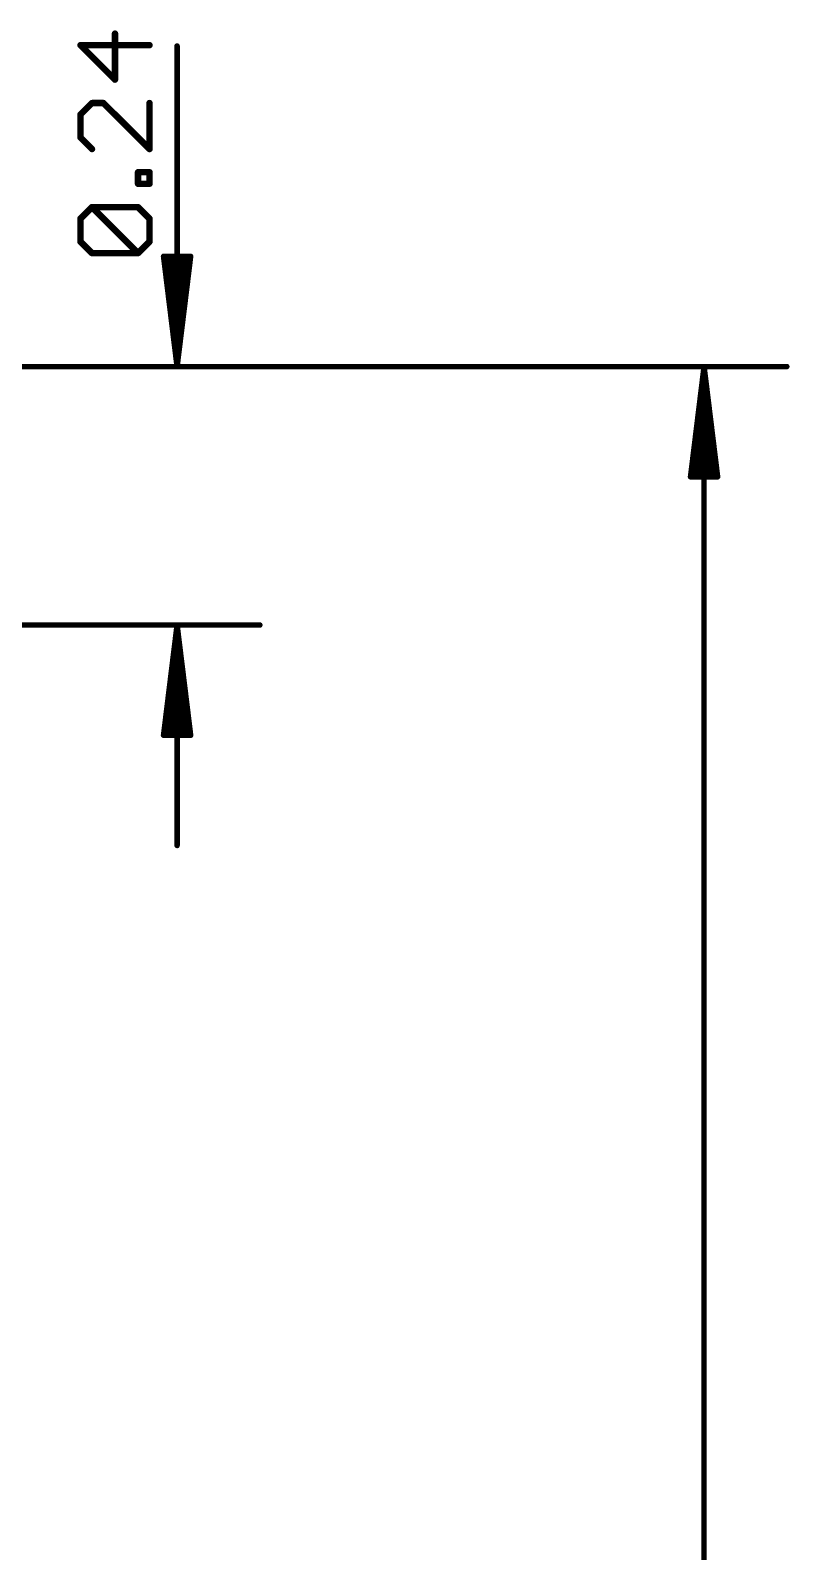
# Model space of a CAD drawing. Extents: x -0.24 to 4.18, y -0.6 to 2.96.
# Drawn here: x 3.472 to 4.176, y 1.45 to 2.862 of the extents above; entities that cross this region are included whole.
import ezdxf

# ---------------------------------------------------------------- set-up
doc = ezdxf.new("R2010")
doc.units = 0
doc.layers.add('1', color=22, linetype='CONTINUOUS')

msp = doc.modelspace()

# ---------------------------------------------------------------- linework, layer by layer
at = {"layer": '1'}
for points, const_width in [([(3.550466, 2.8165), (3.550466, 2.859203)], 0.006), ([(3.582493, 2.848527), (3.518438, 2.848527)], 0.006), ([(3.518438, 2.848527), (3.550466, 2.8165)], 0.006), ([(3.608111, 2.55), (3.608111, 2.847747)], 0.005118), ([(3.529114, 2.794748), (3.518438, 2.784072)], 0.006), ([(3.53979, 2.794748), (3.529114, 2.794748)], 0.006), ([(3.582493, 2.752045), (3.53979, 2.794748)], 0.006), ([(3.582493, 2.794748), (3.582493, 2.752045)], 0.006), ([(3.518438, 2.784072), (3.518438, 2.76272)], 0.006), ([(3.518438, 2.76272), (3.529114, 2.752045)], 0.006), ([(3.571817, 2.719817), (3.571817, 2.730493)], 0.006), ([(3.571817, 2.730493), (3.582493, 2.730493)], 0.006), ([(3.582493, 2.730493), (3.582493, 2.719817)], 0.006), ([(3.582493, 2.719817), (3.571817, 2.719817)], 0.006), ([(3.518438, 2.68739), (3.529114, 2.698065)], 0.006), ([(3.529114, 2.698065), (3.571817, 2.698065)], 0.006), ([(3.571817, 2.655362), (3.529114, 2.698065)], 0.006), ([(3.571817, 2.698065), (3.582493, 2.68739)], 0.006), ([(3.518438, 2.666038), (3.518438, 2.68739)], 0.006), ([(3.582493, 2.68739), (3.582493, 2.666038)], 0.006), ([(3.529114, 2.655362), (3.518438, 2.666038)], 0.006), ([(3.571817, 2.655362), (3.529114, 2.655362)], 0.006), ([(3.582493, 2.666038), (3.571817, 2.655362)], 0.006), ([(3.608111, 2.55), (3.595543, 2.652362)], 0.005118), ([(3.595543, 2.652362), (3.62068, 2.652362)], 0.005118), ([(3.608111, 2.55), (3.597875, 2.652362)], 0.005118), ([(3.608111, 2.55), (3.602993, 2.652362)], 0.005118), ([(3.62068, 2.652362), (3.608111, 2.55)], 0.005118), ([(3.613229, 2.652362), (3.608111, 2.55)], 0.005118), ([(3.618347, 2.652362), (3.608111, 2.55)], 0.005118), ([(3, 2.55), (3.684883, 2.55)], 0.005118), ([(3.45, 2.55), (4.173932, 2.55)], 0.005118), ([(4.09716, 2.55), (4.084592, 2.447638)], 0.005118), ([(4.09716, 2.55), (4.086924, 2.447638)], 0.005118), ([(4.09716, 2.55), (4.092042, 2.447638)], 0.005118), ([(4.09716, 0), (4.09716, 2.55)], 0.005118), ([(4.109729, 2.447638), (4.09716, 2.55)], 0.005118), ([(4.102278, 2.447638), (4.09716, 2.55)], 0.005118), ([(4.107396, 2.447638), (4.09716, 2.55)], 0.005118), ([(4.084592, 2.447638), (4.109729, 2.447638)], 0.005118), ([(3, 2.31), (3.684883, 2.31)], 0.005118), ([(3.608111, 2.31), (3.595543, 2.207638)], 0.005118), ([(3.608111, 2.31), (3.597875, 2.207638)], 0.005118), ([(3.608111, 2.31), (3.602993, 2.207638)], 0.005118), ([(3.608111, 2.31), (3.608111, 2.105276)], 0.005118), ([(3.62068, 2.207638), (3.608111, 2.31)], 0.005118), ([(3.613229, 2.207638), (3.608111, 2.31)], 0.005118), ([(3.618347, 2.207638), (3.608111, 2.31)], 0.005118), ([(3.595543, 2.207638), (3.62068, 2.207638)], 0.005118)]:
    msp.add_lwpolyline(points, dxfattribs=dict(at, const_width=const_width))
for points, const_width in [([(3.551966, 2.859203, 1), (3.548966, 2.859203)], 0.003), ([(3.518438, 2.850027, 1), (3.518438, 2.847027)], 0.003), ([(3.519499, 2.849588, 1), (3.517378, 2.847466)], 0.003), ([(3.582493, 2.847027, 1), (3.582493, 2.850027)], 0.003), ([(3.609391, 2.847747, 1), (3.606832, 2.847747)], 0.002559), ([(3.548966, 2.8165, 1), (3.551966, 2.8165)], 0.003), ([(3.549405, 2.815439, 1), (3.551526, 2.81756)], 0.003), ([(3.529114, 2.796248, 1), (3.529114, 2.793248)], 0.003), ([(3.530175, 2.793687, 1), (3.528053, 2.795808)], 0.003), ([(3.540851, 2.795808, 1), (3.538729, 2.793687)], 0.003), ([(3.53979, 2.793248, 1), (3.53979, 2.796248)], 0.003), ([(3.583993, 2.794748, 1), (3.580993, 2.794748)], 0.003), ([(3.519938, 2.784072, 1), (3.516938, 2.784072)], 0.003), ([(3.517378, 2.785133, 1), (3.519499, 2.783011)], 0.003), ([(3.516938, 2.76272, 1), (3.519938, 2.76272)], 0.003), ([(3.519499, 2.763781, 1), (3.517378, 2.76166)], 0.003), ([(3.528053, 2.750984, 1), (3.530175, 2.753105)], 0.003), ([(3.580993, 2.752045, 1), (3.583993, 2.752045)], 0.003), ([(3.581432, 2.750984, 1), (3.583554, 2.753105)], 0.003), ([(3.573317, 2.730493, 1), (3.570317, 2.730493)], 0.003), ([(3.571817, 2.731993, 1), (3.571817, 2.728993)], 0.003), ([(3.583993, 2.730493, 1), (3.580993, 2.730493)], 0.003), ([(3.582493, 2.728993, 1), (3.582493, 2.731993)], 0.003), ([(3.571817, 2.721317, 1), (3.571817, 2.718317)], 0.003), ([(3.570317, 2.719817, 1), (3.573317, 2.719817)], 0.003), ([(3.580993, 2.719817, 1), (3.583993, 2.719817)], 0.003), ([(3.582493, 2.718317, 1), (3.582493, 2.721317)], 0.003), ([(3.530175, 2.699126, 1), (3.528053, 2.697005)], 0.003), ([(3.529114, 2.699565, 1), (3.529114, 2.696565)], 0.003), ([(3.530175, 2.697005, 1), (3.528053, 2.699126)], 0.003), ([(3.572878, 2.699126, 1), (3.570757, 2.697005)], 0.003), ([(3.571817, 2.696565, 1), (3.571817, 2.699565)], 0.003), ([(3.519938, 2.68739, 1), (3.516938, 2.68739)], 0.003), ([(3.517378, 2.68845, 1), (3.519499, 2.686329)], 0.003), ([(3.583993, 2.68739, 1), (3.580993, 2.68739)], 0.003), ([(3.581432, 2.686329, 1), (3.583554, 2.68845)], 0.003), ([(3.519499, 2.667099, 1), (3.517378, 2.664977)], 0.003), ([(3.516938, 2.666038, 1), (3.519938, 2.666038)], 0.003), ([(3.529114, 2.656862, 1), (3.529114, 2.653862)], 0.003), ([(3.528053, 2.654302, 1), (3.530175, 2.656423)], 0.003), ([(3.570757, 2.656423, 1), (3.572878, 2.654302)], 0.003), ([(3.570757, 2.654302, 1), (3.572878, 2.656423)], 0.003), ([(3.571817, 2.653862, 1), (3.571817, 2.656862)], 0.003), ([(3.580993, 2.666038, 1), (3.583993, 2.666038)], 0.003), ([(3.583554, 2.664977, 1), (3.581432, 2.667099)], 0.003), ([(3.596813, 2.652518, 1), (3.594273, 2.652206)], 0.002559), ([(3.595543, 2.653642, 1), (3.595543, 2.651083)], 0.002559), ([(3.599148, 2.65249, 1), (3.596602, 2.652235)], 0.002559), ([(3.604271, 2.652426, 1), (3.601715, 2.652298)], 0.002559), ([(3.614507, 2.652298, 1), (3.611951, 2.652426)], 0.002559), ([(3.61962, 2.652235, 1), (3.617074, 2.65249)], 0.002559), ([(3.62195, 2.652206, 1), (3.61941, 2.652518)], 0.002559), ([(3.62068, 2.651083, 1), (3.62068, 2.653642)], 0.002559), ([(3.606841, 2.550156, 1), (3.609381, 2.549844)], 0.002559), ([(3.606838, 2.550127, 1), (3.609384, 2.549873)], 0.002559), ([(3.606833, 2.550064, 1), (3.609389, 2.549936)], 0.002559), ([(3.606832, 2.55, 1), (3.609391, 2.55)], 0.002559), ([(3.606833, 2.549936, 1), (3.609389, 2.550064)], 0.002559), ([(3.606838, 2.549873, 1), (3.609384, 2.550127)], 0.002559), ([(3.606841, 2.549844, 1), (3.609381, 2.550156)], 0.002559), ([(3.684883, 2.54872, 1), (3.684883, 2.55128)], 0.002559), ([(4.09843, 2.550156, 1), (4.09589, 2.549844)], 0.002559), ([(4.098438, 2.550064, 1), (4.095882, 2.549936)], 0.002559), ([(4.098433, 2.550127, 1), (4.095887, 2.549873)], 0.002559), ([(4.09844, 2.55, 1), (4.095881, 2.55)], 0.002559), ([(4.098438, 2.549936, 1), (4.095882, 2.550064)], 0.002559), ([(4.098433, 2.549873, 1), (4.095887, 2.550127)], 0.002559), ([(4.09843, 2.549844, 1), (4.09589, 2.550156)], 0.002559), ([(4.173932, 2.54872, 1), (4.173932, 2.55128)], 0.002559), ([(4.084592, 2.448917, 1), (4.084592, 2.446358)], 0.002559), ([(4.083322, 2.447794, 1), (4.085862, 2.447482)], 0.002559), ([(4.085651, 2.447765, 1), (4.088197, 2.44751)], 0.002559), ([(4.090764, 2.447702, 1), (4.09332, 2.447574)], 0.002559), ([(4.101, 2.447574, 1), (4.103556, 2.447702)], 0.002559), ([(4.106123, 2.44751, 1), (4.10867, 2.447765)], 0.002559), ([(4.108459, 2.447482, 1), (4.110999, 2.447794)], 0.002559), ([(4.109729, 2.446358, 1), (4.109729, 2.448917)], 0.002559), ([(3.609391, 2.31, 1), (3.606832, 2.31)], 0.002559), ([(3.609381, 2.310156, 1), (3.606841, 2.309844)], 0.002559), ([(3.609389, 2.310064, 1), (3.606833, 2.309936)], 0.002559), ([(3.609384, 2.310127, 1), (3.606838, 2.309873)], 0.002559), ([(3.609389, 2.309936, 1), (3.606833, 2.310064)], 0.002559), ([(3.609384, 2.309873, 1), (3.606838, 2.310127)], 0.002559), ([(3.609381, 2.309844, 1), (3.606841, 2.310156)], 0.002559), ([(3.684883, 2.30872, 1), (3.684883, 2.31128)], 0.002559), ([(3.595543, 2.208917, 1), (3.595543, 2.206358)], 0.002559), ([(3.594273, 2.207794, 1), (3.596813, 2.207482)], 0.002559), ([(3.596602, 2.207765, 1), (3.599148, 2.20751)], 0.002559), ([(3.601715, 2.207702, 1), (3.604271, 2.207574)], 0.002559), ([(3.611951, 2.207574, 1), (3.614507, 2.207702)], 0.002559), ([(3.617074, 2.20751, 1), (3.61962, 2.207765)], 0.002559), ([(3.61941, 2.207482, 1), (3.62195, 2.207794)], 0.002559), ([(3.62068, 2.206358, 1), (3.62068, 2.208917)], 0.002559), ([(3.606832, 2.105276, 1), (3.609391, 2.105276)], 0.002559)]:
    msp.add_lwpolyline(points, format="xyb", dxfattribs=dict(at, const_width=const_width))

doc.saveas('drawing.dxf')
